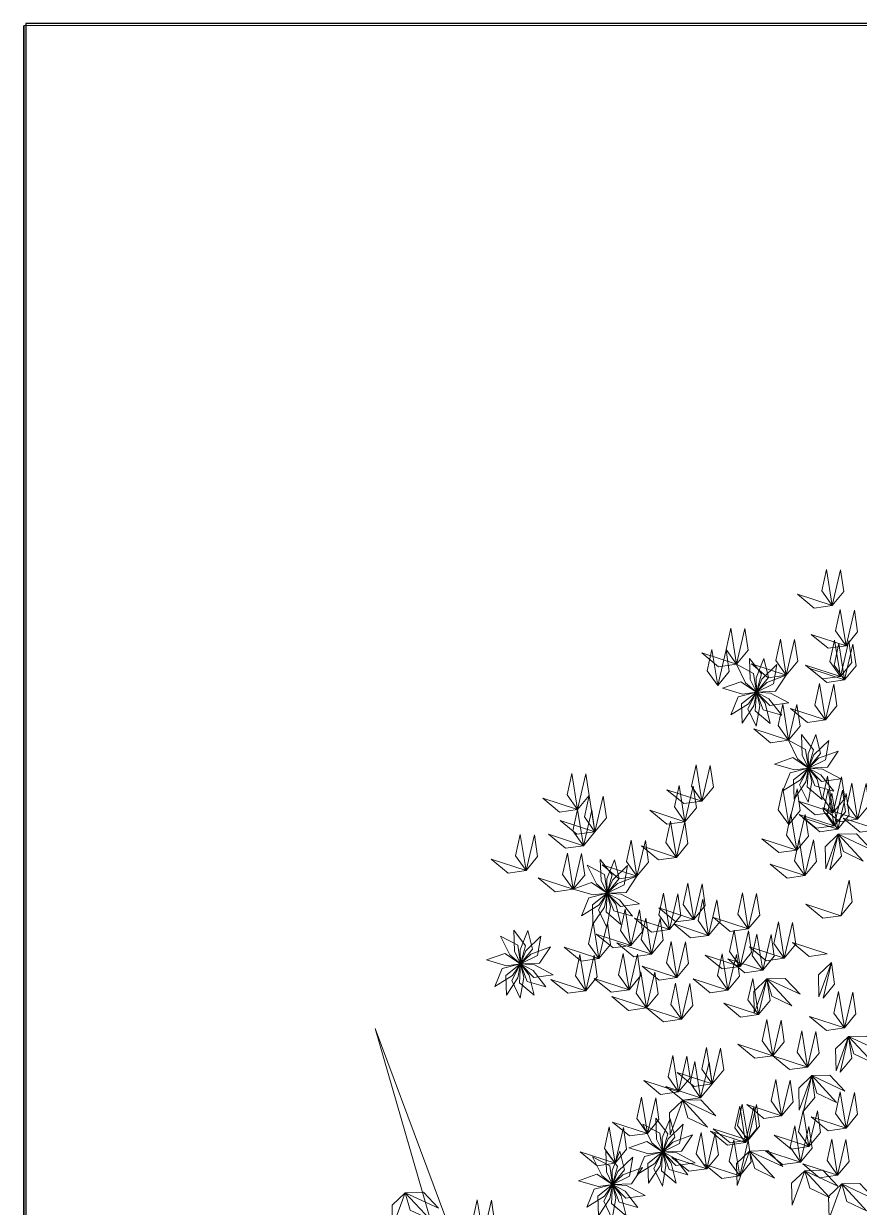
# Model space of a CAD drawing. Header units: inches. Extents: x -422522 to 22891, y -2973 to 414515.
# Drawn here: x 6656.8 to 6793.6, y 10840.1 to 11033.9 of the extents above; entities that cross this region are included whole.
import ezdxf

# ---------------------------------------------------------------- set-up
doc = ezdxf.new("R2010")
doc.units = ezdxf.units.IN
doc.header["$MEASUREMENT"] = 0
doc.layers.get('0').update_dxf_attribs({"lineweight": 25})
doc.layers.add('ARREDAMENTO', color=8, linetype='Continuous', lineweight=18)

msp = doc.modelspace()

# ---------------------------------------------------------------- linework, layer by layer
msp.add_line((6656.93, 10419.32), (6656.83, 11033.57))
for points in [[(6657.16, 9033.57), (8657.16, 9033.9), (8656.83, 11033.9), (6656.83, 11033.57)], [(6657.16, 9033.9), (8657.16, 9033.9), (8657.16, 11033.9), (6657.16, 11033.9)]]:
    msp.add_lwpolyline(points, close=True)
at = {"layer": 'ARREDAMENTO', "lineweight": 0}
for points in [[(6789.18, 10938.64), (6787.47, 10941.06), (6788.23, 10944.56), (6789.18, 10938.64)], [(6789.18, 10938.64), (6791.07, 10940.93), (6790.56, 10944.48), (6789.18, 10938.64)], [(6789.18, 10938.64), (6786.25, 10938.22), (6783.48, 10940.5), (6789.18, 10938.64)], [(6791.44, 10932.06), (6789.72, 10934.47), (6790.49, 10937.98), (6791.44, 10932.06)], [(6791.44, 10932.06), (6793.33, 10934.34), (6792.81, 10937.89), (6791.44, 10932.06)], [(6773.52, 10929.02), (6771.8, 10931.44), (6772.57, 10934.95), (6773.52, 10929.02)], [(6773.52, 10929.02), (6775.41, 10931.31), (6774.89, 10934.86), (6773.52, 10929.02)], [(6791.44, 10932.06), (6788.5, 10931.63), (6785.74, 10933.92), (6791.44, 10932.06)], [(6781.65, 10927.23), (6779.94, 10929.64), (6780.7, 10933.15), (6781.65, 10927.23)], [(6781.65, 10927.23), (6783.54, 10929.51), (6783.03, 10933.06), (6781.65, 10927.23)], [(6790.51, 10927.04), (6788.79, 10929.46), (6789.56, 10932.97), (6790.51, 10927.04)], [(6791.21, 10926.47), (6789.49, 10928.89), (6790.26, 10932.4), (6791.21, 10926.47)], [(6790.51, 10927.04), (6792.4, 10929.33), (6791.89, 10932.88), (6790.51, 10927.04)], [(6791.21, 10926.47), (6793.1, 10928.76), (6792.58, 10932.31), (6791.21, 10926.47)], [(6773.52, 10929.02), (6770.58, 10928.6), (6767.82, 10930.88), (6773.52, 10929.02)], [(6770.43, 10925.52), (6768.71, 10927.94), (6769.48, 10931.44), (6770.43, 10925.52)], [(6770.43, 10925.52), (6772.32, 10927.81), (6771.8, 10931.36), (6770.43, 10925.52)], [(6775.65, 10929.95), (6775.77, 10926.55), (6776.78, 10924.47), (6777.61, 10927.44), (6775.65, 10929.95)], [(6777.99, 10929.94), (6776.71, 10926.78), (6776.78, 10924.47), (6778.75, 10926.85), (6777.99, 10929.94)], [(6773.52, 10929.02), (6775.01, 10925.96), (6776.77, 10924.47), (6776.32, 10927.52), (6773.52, 10929.02)], [(6781.65, 10927.23), (6778.72, 10926.8), (6775.95, 10929.09), (6781.65, 10927.23)], [(6780.11, 10928.97), (6777.66, 10926.6), (6776.78, 10924.47), (6779.55, 10925.84), (6780.11, 10928.97)], [(6790.51, 10927.04), (6787.58, 10926.62), (6784.81, 10928.9), (6790.51, 10927.04)], [(6791.21, 10926.47), (6788.28, 10926.05), (6785.51, 10928.33), (6791.21, 10926.47)], [(6771.21, 10925.09), (6774.48, 10924.15), (6776.77, 10924.47), (6774.2, 10926.17), (6771.21, 10925.09)], [(6781.65, 10927.23), (6778.45, 10926.06), (6776.78, 10924.46), (6779.87, 10924.59), (6781.65, 10927.23)], [(6788.06, 10919.93), (6786.34, 10922.35), (6787.11, 10925.85), (6788.06, 10919.93)], [(6788.06, 10919.93), (6789.94, 10922.21), (6789.43, 10925.77), (6788.06, 10919.93)], [(6772.58, 10920.75), (6775.47, 10922.55), (6776.77, 10924.46), (6773.78, 10923.69), (6772.58, 10920.75)], [(6774.45, 10919.36), (6776.36, 10922.19), (6776.77, 10924.46), (6774.35, 10922.54), (6774.45, 10919.36)], [(6776.73, 10918.86), (6777.32, 10922.21), (6776.77, 10924.45), (6775.34, 10921.72), (6776.73, 10918.86)], [(6779.01, 10919.32), (6778.19, 10922.63), (6776.78, 10924.45), (6776.58, 10921.38), (6779.01, 10919.32)], [(6782.09, 10922.69), (6779.08, 10924.29), (6776.78, 10924.46), (6778.94, 10922.25), (6782.09, 10922.69)], [(6780.91, 10920.68), (6778.81, 10923.36), (6776.78, 10924.45), (6777.85, 10921.56), (6780.91, 10920.68)], [(6782.03, 10916.59), (6780.31, 10919.01), (6781.08, 10922.51), (6782.03, 10916.59)], [(6782.03, 10916.59), (6783.91, 10918.88), (6783.4, 10922.43), (6782.03, 10916.59)], [(6788.06, 10919.93), (6785.12, 10919.51), (6782.35, 10921.79), (6788.06, 10919.93)], [(6782.03, 10916.59), (6779.09, 10916.17), (6776.33, 10918.45), (6782.03, 10916.59)], [(6782.03, 10916.59), (6783.52, 10913.53), (6785.28, 10912.04), (6784.83, 10915.09), (6782.03, 10916.59)], [(6784.16, 10917.52), (6784.28, 10914.11), (6785.29, 10912.04), (6786.12, 10915.01), (6784.16, 10917.52)], [(6786.49, 10917.5), (6785.22, 10914.34), (6785.29, 10912.04), (6787.26, 10914.41), (6786.49, 10917.5)], [(6788.62, 10916.54), (6786.16, 10914.17), (6785.29, 10912.03), (6788.06, 10913.4), (6788.62, 10916.54)], [(6790.16, 10914.79), (6786.96, 10913.63), (6785.29, 10912.03), (6788.38, 10912.16), (6790.16, 10914.79)], [(6767.84, 10906.62), (6766.12, 10909.04), (6766.89, 10912.54), (6767.84, 10906.62)], [(6767.84, 10906.62), (6769.72, 10908.91), (6769.21, 10912.46), (6767.84, 10906.62)], [(6779.72, 10912.66), (6782.99, 10911.72), (6785.28, 10912.03), (6782.71, 10913.74), (6779.72, 10912.66)], [(6747.49, 10905.24), (6745.78, 10907.65), (6746.54, 10911.16), (6747.49, 10905.24)], [(6747.49, 10905.24), (6749.38, 10907.52), (6748.87, 10911.08), (6747.49, 10905.24)], [(6781.09, 10908.31), (6783.98, 10910.12), (6785.28, 10912.03), (6782.29, 10911.26), (6781.09, 10908.31)], [(6782.96, 10906.93), (6784.87, 10909.75), (6785.28, 10912.02), (6782.86, 10910.11), (6782.96, 10906.93)], [(6785.24, 10906.42), (6785.83, 10909.78), (6785.28, 10912.02), (6783.85, 10909.29), (6785.24, 10906.42)], [(6787.52, 10906.89), (6786.7, 10910.2), (6785.28, 10912.02), (6785.09, 10908.94), (6787.52, 10906.89)], [(6789.42, 10908.24), (6787.32, 10910.93), (6785.29, 10912.02), (6786.36, 10909.13), (6789.42, 10908.24)], [(6790.6, 10910.25), (6787.59, 10911.85), (6785.29, 10912.02), (6787.45, 10909.82), (6790.6, 10910.25)], [(6789.35, 10904.77), (6787.63, 10907.19), (6788.4, 10910.69), (6789.35, 10904.77)], [(6789.35, 10904.77), (6791.24, 10907.06), (6790.72, 10910.61), (6789.35, 10904.77)], [(6767.84, 10906.62), (6764.9, 10906.2), (6762.13, 10908.48), (6767.84, 10906.62)], [(6765.06, 10903.25), (6763.34, 10905.67), (6764.11, 10909.18), (6765.06, 10903.25)], [(6765.06, 10903.25), (6766.94, 10905.54), (6766.43, 10909.09), (6765.06, 10903.25)], [(6782.05, 10902.77), (6780.33, 10905.19), (6781.1, 10908.7), (6782.05, 10902.77)], [(6782.05, 10902.77), (6783.94, 10905.06), (6783.43, 10908.61), (6782.05, 10902.77)], [(6789.48, 10902.59), (6787.76, 10905.01), (6788.53, 10908.52), (6789.48, 10902.59)], [(6789.48, 10902.59), (6791.37, 10904.88), (6790.86, 10908.43), (6789.48, 10902.59)], [(6793.34, 10903.66), (6791.62, 10906.08), (6792.39, 10909.58), (6793.34, 10903.66)], [(6793.34, 10903.66), (6795.23, 10905.94), (6794.72, 10909.5), (6793.34, 10903.66)], [(6747.49, 10905.24), (6744.56, 10904.81), (6741.79, 10907.1), (6747.49, 10905.24)], [(6750.33, 10901.6), (6748.61, 10904.02), (6749.38, 10907.52), (6750.33, 10901.6)], [(6750.33, 10901.6), (6752.21, 10903.89), (6751.7, 10907.44), (6750.33, 10901.6)], [(6789.35, 10904.77), (6786.41, 10904.35), (6783.65, 10906.63), (6789.35, 10904.77)], [(6790.09, 10902.01), (6788.37, 10904.43), (6789.14, 10907.93), (6790.09, 10902.01)], [(6790.09, 10902.01), (6791.97, 10904.3), (6791.46, 10907.85), (6790.09, 10902.01)], [(6748.44, 10899.32), (6746.72, 10901.73), (6747.49, 10905.24), (6748.44, 10899.32)], [(6748.44, 10899.32), (6750.33, 10901.6), (6749.82, 10905.15), (6748.44, 10899.32)], [(6765.06, 10903.25), (6762.12, 10902.83), (6759.35, 10905.11), (6765.06, 10903.25)], [(6783.38, 10898.6), (6781.67, 10901.02), (6782.43, 10904.53), (6783.38, 10898.6)], [(6783.38, 10898.6), (6785.27, 10900.89), (6784.76, 10904.44), (6783.38, 10898.6)], [(6789.48, 10902.59), (6786.55, 10902.17), (6783.78, 10904.45), (6789.48, 10902.59)], [(6793.34, 10903.66), (6790.41, 10903.24), (6787.64, 10905.52), (6793.34, 10903.66)], [(6750.33, 10901.6), (6747.39, 10901.18), (6744.63, 10903.46), (6750.33, 10901.6)], [(6763.68, 10897.41), (6761.96, 10899.83), (6762.73, 10903.34), (6763.68, 10897.41)], [(6763.68, 10897.41), (6765.57, 10899.7), (6765.06, 10903.25), (6763.68, 10897.41)], [(6790.09, 10902.01), (6787.15, 10901.59), (6784.39, 10903.87), (6790.09, 10902.01)], [(6796.68, 10901.96), (6793.74, 10901.53), (6790.97, 10903.82), (6796.68, 10901.96)], [(6739.07, 10895.24), (6737.35, 10897.66), (6738.12, 10901.16), (6739.07, 10895.24)], [(6739.07, 10895.24), (6740.95, 10897.53), (6740.44, 10901.08), (6739.07, 10895.24)], [(6748.44, 10899.32), (6745.51, 10898.89), (6742.74, 10901.18), (6748.44, 10899.32)], [(6783.38, 10898.6), (6780.45, 10898.18), (6777.68, 10900.46), (6783.38, 10898.6)], [(6790.17, 10901.18), (6788.02, 10899.14), (6788.11, 10895.55), (6790.17, 10901.18)], [(6788.79, 10895.34), (6790.68, 10897.63), (6790.17, 10901.18), (6788.79, 10895.34)], [(6790.17, 10901.18), (6793.13, 10901.25), (6795.61, 10898.66), (6790.17, 10901.18)], [(6790.17, 10901.18), (6791.01, 10898.34), (6794.24, 10896.78), (6790.17, 10901.18)], [(6757.22, 10894.32), (6755.5, 10896.73), (6756.27, 10900.24), (6757.22, 10894.32)], [(6757.22, 10894.32), (6759.1, 10896.6), (6758.59, 10900.15), (6757.22, 10894.32)], [(6763.68, 10897.41), (6760.75, 10896.99), (6757.98, 10899.28), (6763.68, 10897.41)], [(6784.72, 10894.43), (6783, 10896.85), (6783.77, 10900.36), (6784.72, 10894.43)], [(6784.72, 10894.43), (6786.6, 10896.72), (6786.09, 10900.27), (6784.72, 10894.43)], [(6739.07, 10895.24), (6736.13, 10894.82), (6733.36, 10897.1), (6739.07, 10895.24)], [(6746.77, 10892.18), (6745.05, 10894.6), (6745.82, 10898.11), (6746.77, 10892.18)], [(6746.77, 10892.18), (6748.66, 10894.47), (6748.15, 10898.02), (6746.77, 10892.18)], [(6751.22, 10897.05), (6751.34, 10893.64), (6752.34, 10891.56), (6753.17, 10894.53), (6751.22, 10897.05)], [(6753.55, 10897.03), (6752.27, 10893.87), (6752.35, 10891.56), (6754.31, 10893.94), (6753.55, 10897.03)], [(6749.08, 10896.11), (6750.58, 10893.05), (6752.34, 10891.56), (6751.89, 10894.61), (6749.08, 10896.11)], [(6757.22, 10894.32), (6754.28, 10893.89), (6751.51, 10896.18), (6757.22, 10894.32)], [(6755.67, 10896.06), (6753.22, 10893.69), (6752.35, 10891.56), (6755.11, 10892.93), (6755.67, 10896.06)], [(6784.72, 10894.43), (6781.78, 10894.01), (6779.01, 10896.29), (6784.72, 10894.43)], [(6746.77, 10892.18), (6743.84, 10891.76), (6741.07, 10894.05), (6746.77, 10892.18)], [(6746.77, 10892.18), (6750.05, 10891.25), (6752.33, 10891.56), (6749.76, 10893.27), (6746.77, 10892.18)], [(6757.22, 10894.32), (6754.01, 10893.15), (6752.35, 10891.55), (6755.43, 10891.68), (6757.22, 10894.32)], [(6766.52, 10887.26), (6764.8, 10889.68), (6765.57, 10893.18), (6766.52, 10887.26)], [(6766.52, 10887.26), (6768.4, 10889.55), (6767.89, 10893.1), (6766.52, 10887.26)], [(6790.57, 10887.86), (6792.45, 10890.14), (6791.94, 10893.7), (6790.57, 10887.86)], [(6748.14, 10887.84), (6751.03, 10889.64), (6752.33, 10891.55), (6749.34, 10890.78), (6748.14, 10887.84)], [(6750.02, 10886.45), (6751.92, 10889.28), (6752.33, 10891.55), (6749.92, 10889.63), (6750.02, 10886.45)], [(6752.29, 10885.95), (6752.89, 10889.31), (6752.34, 10891.55), (6750.91, 10888.81), (6752.29, 10885.95)], [(6754.58, 10886.41), (6753.75, 10889.72), (6752.34, 10891.54), (6752.15, 10888.47), (6754.58, 10886.41)], [(6756.47, 10887.77), (6754.38, 10890.46), (6752.34, 10891.55), (6753.42, 10888.65), (6756.47, 10887.77)], [(6757.66, 10889.78), (6754.65, 10891.38), (6752.35, 10891.55), (6754.5, 10889.34), (6757.66, 10889.78)], [(6762.52, 10885.6), (6760.8, 10888.02), (6761.57, 10891.52), (6762.52, 10885.6)], [(6762.52, 10885.6), (6764.41, 10887.89), (6763.9, 10891.44), (6762.52, 10885.6)], [(6775.43, 10885.68), (6773.72, 10888.09), (6774.49, 10891.6), (6775.43, 10885.68)], [(6775.43, 10885.68), (6777.32, 10887.96), (6776.81, 10891.51), (6775.43, 10885.68)], [(6756.24, 10882.99), (6754.52, 10885.41), (6755.29, 10888.91), (6756.24, 10882.99)], [(6756.24, 10882.99), (6758.13, 10885.28), (6757.62, 10888.83), (6756.24, 10882.99)], [(6766.52, 10887.26), (6763.58, 10886.84), (6760.81, 10889.12), (6766.52, 10887.26)], [(6768.93, 10884.64), (6767.22, 10887.05), (6767.99, 10890.56), (6768.93, 10884.64)], [(6768.93, 10884.64), (6770.82, 10886.92), (6770.31, 10890.48), (6768.93, 10884.64)], [(6790.57, 10887.86), (6787.63, 10887.43), (6784.86, 10889.72), (6790.57, 10887.86)], [(6762.52, 10885.6), (6759.59, 10885.18), (6756.82, 10887.46), (6762.52, 10885.6)], [(6759.62, 10881.55), (6757.9, 10883.97), (6758.67, 10887.47), (6759.62, 10881.55)], [(6759.62, 10881.55), (6761.51, 10883.84), (6761, 10887.39), (6759.62, 10881.55)], [(6775.43, 10885.68), (6772.5, 10885.25), (6769.73, 10887.54), (6775.43, 10885.68)], [(6737.04, 10885.47), (6737.16, 10882.06), (6738.16, 10879.98), (6738.99, 10882.95), (6737.04, 10885.47)], [(6739.37, 10885.45), (6738.09, 10882.29), (6738.17, 10879.98), (6740.13, 10882.36), (6739.37, 10885.45)], [(6751, 10880.85), (6749.29, 10883.27), (6750.05, 10886.78), (6751, 10880.85)], [(6751, 10880.85), (6752.89, 10883.14), (6752.38, 10886.69), (6751, 10880.85)], [(6768.93, 10884.64), (6766, 10884.21), (6763.23, 10886.5), (6768.93, 10884.64)], [(6774.1, 10879.56), (6772.38, 10881.98), (6773.15, 10885.48), (6774.1, 10879.56)], [(6774.1, 10879.56), (6775.99, 10881.85), (6775.47, 10885.4), (6774.1, 10879.56)], [(6781.32, 10880.92), (6779.61, 10883.33), (6780.37, 10886.84), (6781.32, 10880.92)], [(6781.32, 10880.92), (6783.21, 10883.2), (6782.7, 10886.76), (6781.32, 10880.92)], [(6734.9, 10884.53), (6736.4, 10881.47), (6738.16, 10879.98), (6737.71, 10883.03), (6734.9, 10884.53)], [(6741.49, 10884.48), (6739.04, 10882.11), (6738.17, 10879.98), (6740.93, 10881.35), (6741.49, 10884.48)], [(6756.24, 10882.99), (6753.31, 10882.57), (6750.54, 10884.85), (6756.24, 10882.99)], [(6759.62, 10881.55), (6756.69, 10881.13), (6753.92, 10883.41), (6759.62, 10881.55)], [(6763.77, 10877.72), (6762.05, 10880.14), (6762.82, 10883.65), (6763.77, 10877.72)], [(6763.77, 10877.72), (6765.65, 10880.01), (6765.14, 10883.56), (6763.77, 10877.72)], [(6777.8, 10878.92), (6776.08, 10881.34), (6776.85, 10884.85), (6777.8, 10878.92)], [(6777.8, 10878.92), (6779.69, 10881.21), (6779.17, 10884.76), (6777.8, 10878.92)], [(6788.37, 10881.62), (6785.43, 10881.2), (6782.66, 10883.48), (6788.37, 10881.62)], [(6732.59, 10880.61), (6735.87, 10879.67), (6738.15, 10879.98), (6735.58, 10881.69), (6732.59, 10880.61)], [(6743.04, 10882.74), (6739.83, 10881.57), (6738.17, 10879.97), (6741.25, 10880.1), (6743.04, 10882.74)], [(6751, 10880.85), (6748.07, 10880.43), (6745.3, 10882.71), (6751, 10880.85)], [(6748.84, 10875.57), (6747.13, 10877.99), (6747.89, 10881.49), (6748.84, 10875.57)], [(6748.84, 10875.57), (6750.73, 10877.86), (6750.22, 10881.41), (6748.84, 10875.57)], [(6755.92, 10875.74), (6754.21, 10878.16), (6754.97, 10881.66), (6755.92, 10875.74)], [(6755.92, 10875.74), (6754.21, 10878.16), (6754.97, 10881.66), (6755.92, 10875.74)], [(6755.92, 10875.74), (6757.81, 10878.03), (6757.3, 10881.58), (6755.92, 10875.74)], [(6755.92, 10875.74), (6757.81, 10878.03), (6757.3, 10881.58), (6755.92, 10875.74)], [(6774.1, 10879.56), (6771.16, 10879.14), (6768.4, 10881.42), (6774.1, 10879.56)], [(6772.11, 10875.66), (6770.4, 10878.08), (6771.16, 10881.59), (6772.11, 10875.66)], [(6772.11, 10875.66), (6774, 10877.95), (6773.49, 10881.5), (6772.11, 10875.66)], [(6781.32, 10880.92), (6778.39, 10880.49), (6775.62, 10882.78), (6781.32, 10880.92)], [(6733.96, 10876.26), (6736.86, 10878.06), (6738.15, 10879.97), (6735.16, 10879.2), (6733.96, 10876.26)], [(6735.84, 10874.87), (6737.74, 10877.7), (6738.15, 10879.97), (6735.74, 10878.05), (6735.84, 10874.87)], [(6738.11, 10874.37), (6738.71, 10877.73), (6738.16, 10879.97), (6736.73, 10877.23), (6738.11, 10874.37)], [(6740.4, 10874.84), (6739.57, 10878.14), (6738.16, 10879.96), (6737.97, 10876.89), (6740.4, 10874.84)], [(6742.29, 10876.19), (6740.2, 10878.88), (6738.16, 10879.97), (6739.24, 10877.07), (6742.29, 10876.19)], [(6743.48, 10878.2), (6740.47, 10879.8), (6738.17, 10879.97), (6740.32, 10877.76), (6743.48, 10878.2)], [(6763.77, 10877.72), (6760.83, 10877.3), (6758.06, 10879.59), (6763.77, 10877.72)], [(6777.8, 10878.92), (6774.86, 10878.5), (6772.1, 10880.78), (6777.8, 10878.92)], [(6789.05, 10880.21), (6786.91, 10878.17), (6786.99, 10874.58), (6789.05, 10880.21)], [(6787.68, 10874.37), (6789.56, 10876.66), (6789.05, 10880.21), (6787.68, 10874.37)], [(6748.84, 10875.57), (6745.91, 10875.15), (6743.14, 10877.43), (6748.84, 10875.57)], [(6755.92, 10875.74), (6752.99, 10875.32), (6750.22, 10877.6), (6755.92, 10875.74)], [(6755.92, 10875.74), (6752.99, 10875.32), (6750.22, 10877.6), (6755.92, 10875.74)], [(6758.78, 10872.75), (6757.07, 10875.17), (6757.83, 10878.67), (6758.78, 10872.75)], [(6758.78, 10872.75), (6760.67, 10875.04), (6760.16, 10878.59), (6758.78, 10872.75)], [(6772.11, 10875.66), (6769.18, 10875.24), (6766.41, 10877.53), (6772.11, 10875.66)], [(6777.11, 10871.68), (6775.39, 10874.09), (6776.16, 10877.6), (6777.11, 10871.68)], [(6778.48, 10877.51), (6776.34, 10875.47), (6776.42, 10871.88), (6778.48, 10877.51)], [(6777.11, 10871.68), (6779, 10873.96), (6778.48, 10877.51), (6777.11, 10871.68)], [(6777.11, 10871.68), (6779, 10873.96), (6778.48, 10877.51), (6777.11, 10871.68)], [(6778.48, 10877.51), (6781.45, 10877.58), (6783.92, 10874.99), (6778.48, 10877.51)], [(6778.48, 10877.51), (6779.32, 10874.67), (6782.55, 10873.11), (6778.48, 10877.51)], [(6764.49, 10870.89), (6762.77, 10873.31), (6763.54, 10876.81), (6764.49, 10870.89)], [(6764.49, 10870.89), (6766.37, 10873.18), (6765.86, 10876.73), (6764.49, 10870.89)], [(6791.18, 10869.5), (6789.47, 10871.92), (6790.23, 10875.42), (6791.18, 10869.5)], [(6791.18, 10869.5), (6793.07, 10871.79), (6792.56, 10875.34), (6791.18, 10869.5)], [(6758.78, 10872.75), (6755.85, 10872.33), (6753.08, 10874.61), (6758.78, 10872.75)], [(6777.11, 10871.68), (6774.17, 10871.25), (6771.41, 10873.54), (6777.11, 10871.68)], [(6764.49, 10870.89), (6761.55, 10870.47), (6758.78, 10872.75), (6764.49, 10870.89)], [(6779.45, 10864.94), (6777.73, 10867.35), (6778.5, 10870.86), (6779.45, 10864.94)], [(6779.45, 10864.94), (6781.33, 10867.22), (6780.82, 10870.77), (6779.45, 10864.94)], [(6791.18, 10869.5), (6788.25, 10869.08), (6785.48, 10871.36), (6791.18, 10869.5)], [(6785.15, 10863.08), (6783.43, 10865.49), (6784.2, 10869), (6785.15, 10863.08)], [(6785.15, 10863.08), (6787.03, 10865.36), (6786.52, 10868.91), (6785.15, 10863.08)], [(6791.87, 10868.09), (6789.72, 10866.05), (6789.81, 10862.46), (6791.87, 10868.09)], [(6790.49, 10862.25), (6792.38, 10864.54), (6791.87, 10868.09), (6790.49, 10862.25)], [(6791.87, 10868.09), (6794.83, 10868.16), (6797.31, 10865.57), (6791.87, 10868.09)], [(6791.87, 10868.09), (6792.71, 10865.25), (6795.94, 10863.69), (6791.87, 10868.09)], [(6769.53, 10860.34), (6767.81, 10862.75), (6768.58, 10866.26), (6769.53, 10860.34)], [(6769.53, 10860.34), (6771.41, 10862.62), (6770.9, 10866.17), (6769.53, 10860.34)], [(6779.45, 10864.94), (6776.51, 10864.51), (6773.74, 10866.8), (6779.45, 10864.94)], [(6764.02, 10859.04), (6762.3, 10861.45), (6763.07, 10864.96), (6764.02, 10859.04)], [(6764.02, 10859.04), (6765.91, 10861.32), (6765.39, 10864.87), (6764.02, 10859.04)], [(6767.64, 10858.05), (6765.92, 10860.47), (6766.69, 10863.97), (6767.64, 10858.05)], [(6767.64, 10858.05), (6769.53, 10860.34), (6769.01, 10863.89), (6767.64, 10858.05)], [(6785.15, 10863.08), (6782.21, 10862.65), (6779.45, 10864.94), (6785.15, 10863.08)], [(6769.53, 10860.34), (6766.59, 10859.91), (6763.82, 10862.2), (6769.53, 10860.34)], [(6785.83, 10861.67), (6788.8, 10861.74), (6791.27, 10859.14), (6785.83, 10861.67)], [(6764.02, 10859.04), (6761.09, 10858.61), (6758.32, 10860.9), (6764.02, 10859.04)], [(6767.64, 10858.05), (6764.7, 10857.63), (6761.94, 10859.91), (6767.64, 10858.05)], [(6780.89, 10855.11), (6779.17, 10857.52), (6779.94, 10861.03), (6780.89, 10855.11)], [(6780.89, 10855.11), (6782.78, 10857.39), (6782.27, 10860.95), (6780.89, 10855.11)], [(6785.83, 10861.67), (6783.69, 10859.62), (6783.77, 10856.03), (6785.83, 10861.67)], [(6784.46, 10855.83), (6786.34, 10858.11), (6785.83, 10861.67), (6784.46, 10855.83)], [(6785.83, 10861.67), (6786.67, 10858.82), (6789.9, 10857.26), (6785.83, 10861.67)], [(6758.92, 10852.22), (6757.2, 10854.64), (6757.97, 10858.15), (6758.92, 10852.22)], [(6758.92, 10852.22), (6760.8, 10854.51), (6760.29, 10858.06), (6758.92, 10852.22)], [(6791.44, 10853.08), (6789.72, 10855.5), (6790.49, 10859), (6791.44, 10853.08)], [(6791.44, 10853.08), (6793.32, 10855.37), (6792.81, 10858.92), (6791.44, 10853.08)], [(6764.7, 10857.63), (6762.56, 10855.58), (6762.64, 10851.99), (6764.7, 10857.63)], [(6764.7, 10857.63), (6767.67, 10857.7), (6770.14, 10855.1), (6764.7, 10857.63)], [(6764.7, 10857.63), (6765.54, 10854.78), (6768.77, 10853.22), (6764.7, 10857.63)], [(6774.98, 10850.73), (6773.26, 10853.14), (6774.03, 10856.65), (6774.98, 10850.73)], [(6775.4, 10851.09), (6773.69, 10853.51), (6774.46, 10857.01), (6775.4, 10851.09)], [(6774.98, 10850.73), (6776.86, 10853.01), (6776.35, 10856.56), (6774.98, 10850.73)], [(6780.89, 10855.11), (6777.96, 10854.68), (6775.19, 10856.97), (6780.89, 10855.11)], [(6775.4, 10851.09), (6777.29, 10853.38), (6776.78, 10856.93), (6775.4, 10851.09)], [(6785.37, 10850.05), (6783.66, 10852.47), (6784.43, 10855.98), (6785.37, 10850.05)], [(6785.37, 10850.05), (6787.26, 10852.34), (6786.75, 10855.89), (6785.37, 10850.05)], [(6758.92, 10852.22), (6755.98, 10851.8), (6753.21, 10854.08), (6758.92, 10852.22)], [(6760.3, 10854.69), (6760.42, 10851.28), (6761.43, 10849.2), (6762.26, 10852.17), (6760.3, 10854.69)], [(6762.64, 10854.67), (6761.36, 10851.51), (6761.43, 10849.2), (6763.4, 10851.58), (6762.64, 10854.67)], [(6791.44, 10853.08), (6788.5, 10852.66), (6785.73, 10854.94), (6791.44, 10853.08)], [(6753.64, 10847.36), (6751.92, 10849.77), (6752.69, 10853.28), (6753.64, 10847.36)], [(6753.64, 10847.36), (6755.53, 10849.64), (6755.01, 10853.19), (6753.64, 10847.36)], [(6758.17, 10853.75), (6759.66, 10850.69), (6761.42, 10849.2), (6760.97, 10852.25), (6758.17, 10853.75)], [(6764.76, 10853.7), (6762.3, 10851.33), (6761.43, 10849.2), (6764.2, 10850.57), (6764.76, 10853.7)], [(6768.65, 10846.43), (6766.93, 10848.85), (6767.7, 10852.35), (6768.65, 10846.43)], [(6768.65, 10846.43), (6770.54, 10848.72), (6770.02, 10852.27), (6768.65, 10846.43)], [(6774.98, 10850.73), (6772.04, 10850.3), (6769.27, 10852.59), (6774.98, 10850.73)], [(6775.4, 10851.09), (6772.47, 10850.67), (6769.7, 10852.95), (6775.4, 10851.09)], [(6783.99, 10847.52), (6782.27, 10849.94), (6783.04, 10853.45), (6783.99, 10847.52)], [(6783.99, 10847.52), (6785.87, 10849.81), (6785.36, 10853.36), (6783.99, 10847.52)], [(6755.86, 10849.83), (6759.13, 10848.89), (6761.42, 10849.2), (6758.85, 10850.91), (6755.86, 10849.83)], [(6766.3, 10851.96), (6763.1, 10850.79), (6761.43, 10849.19), (6764.52, 10849.32), (6766.3, 10851.96)], [(6774.03, 10845.25), (6772.31, 10847.67), (6773.08, 10851.18), (6774.03, 10845.25)], [(6774.03, 10845.25), (6775.92, 10847.54), (6775.4, 10851.09), (6774.03, 10845.25)], [(6785.37, 10850.05), (6782.44, 10849.63), (6779.67, 10851.91), (6785.37, 10850.05)], [(6790.05, 10845.35), (6788.34, 10847.76), (6789.1, 10851.27), (6790.05, 10845.35)], [(6790.05, 10845.35), (6791.94, 10847.63), (6791.43, 10851.19), (6790.05, 10845.35)], [(6753.64, 10847.36), (6750.7, 10846.93), (6747.94, 10849.22), (6753.64, 10847.36)], [(6749.96, 10848.4), (6751.46, 10845.34), (6753.22, 10843.85), (6752.77, 10846.9), (6749.96, 10848.4)], [(6752.1, 10849.34), (6752.22, 10845.93), (6753.22, 10843.85), (6754.05, 10846.82), (6752.1, 10849.34)], [(6754.43, 10849.32), (6753.15, 10846.16), (6753.23, 10843.85), (6755.19, 10846.23), (6754.43, 10849.32)], [(6756.55, 10848.35), (6754.1, 10845.98), (6753.23, 10843.85), (6755.99, 10845.22), (6756.55, 10848.35)], [(6757.23, 10845.48), (6760.12, 10847.28), (6761.42, 10849.19), (6758.43, 10848.42), (6757.23, 10845.48)], [(6759.1, 10844.09), (6761.01, 10846.92), (6761.42, 10849.19), (6759, 10847.27), (6759.1, 10844.09)], [(6761.38, 10843.59), (6761.97, 10846.95), (6761.42, 10849.19), (6759.99, 10846.45), (6761.38, 10843.59)], [(6763.66, 10844.06), (6762.84, 10847.36), (6761.42, 10849.18), (6761.23, 10846.11), (6763.66, 10844.06)], [(6765.56, 10845.41), (6763.46, 10848.1), (6761.43, 10849.19), (6762.5, 10846.29), (6765.56, 10845.41)], [(6766.74, 10847.42), (6763.73, 10849.02), (6761.43, 10849.19), (6763.59, 10846.98), (6766.74, 10847.42)], [(6768.65, 10846.43), (6765.71, 10846.01), (6762.95, 10848.29), (6768.65, 10846.43)], [(6775.66, 10849.32), (6773.51, 10847.27), (6773.6, 10843.68), (6775.66, 10849.32)], [(6775.66, 10849.32), (6778.62, 10849.39), (6781.1, 10846.79), (6775.66, 10849.32)], [(6775.66, 10849.32), (6776.5, 10846.47), (6779.73, 10844.91), (6775.66, 10849.32)], [(6783.99, 10847.52), (6781.05, 10847.1), (6778.28, 10849.38), (6783.99, 10847.52)], [(6758.1, 10846.61), (6754.89, 10845.44), (6753.23, 10843.84), (6756.31, 10843.97), (6758.1, 10846.61)], [(6774.03, 10845.25), (6771.1, 10844.83), (6768.33, 10847.11), (6774.03, 10845.25)], [(6790.05, 10845.35), (6787.12, 10844.92), (6784.35, 10847.21), (6790.05, 10845.35)], [(6747.65, 10844.47), (6750.93, 10843.54), (6753.21, 10843.85), (6750.64, 10845.56), (6747.65, 10844.47)], [(6784.67, 10846.11), (6782.53, 10844.07), (6782.61, 10840.48), (6784.67, 10846.11)], [(6784.67, 10846.11), (6787.63, 10846.18), (6790.11, 10843.59), (6784.67, 10846.11)], [(6784.67, 10846.11), (6785.51, 10843.27), (6788.74, 10841.71), (6784.67, 10846.11)], [(6719.29, 10842.5), (6717.14, 10840.46), (6717.22, 10836.87), (6719.29, 10842.5)], [(6719.29, 10842.5), (6722.25, 10842.57), (6724.73, 10839.98), (6719.29, 10842.5)], [(6719.29, 10842.5), (6720.12, 10839.66), (6723.36, 10838.1), (6719.29, 10842.5)], [(6749.02, 10840.13), (6751.92, 10841.93), (6753.21, 10843.84), (6750.22, 10843.07), (6749.02, 10840.13)], [(6750.9, 10838.74), (6752.8, 10841.57), (6753.21, 10843.84), (6750.8, 10841.92), (6750.9, 10838.74)], [(6753.17, 10838.24), (6753.77, 10841.6), (6753.22, 10843.84), (6751.79, 10841.1), (6753.17, 10838.24)], [(6755.46, 10838.7), (6754.63, 10842.01), (6753.22, 10843.83), (6753.03, 10840.76), (6755.46, 10838.7)], [(6757.35, 10840.06), (6755.26, 10842.75), (6753.22, 10843.84), (6754.3, 10840.94), (6757.35, 10840.06)], [(6758.54, 10842.07), (6755.53, 10843.67), (6753.23, 10843.84), (6755.38, 10841.63), (6758.54, 10842.07)], [(6790.74, 10843.94), (6788.59, 10841.89), (6788.68, 10838.3), (6790.74, 10843.94)], [(6790.74, 10843.94), (6793.7, 10844.01), (6796.18, 10841.41), (6790.74, 10843.94)], [(6790.74, 10843.94), (6791.58, 10841.09), (6794.81, 10839.53), (6790.74, 10843.94)], [(6732.02, 10835.42), (6730.3, 10837.84), (6731.07, 10841.35), (6732.02, 10835.42)], [(6732.02, 10835.42), (6733.9, 10837.71), (6733.39, 10841.26), (6732.02, 10835.42)]]:
    msp.add_lwpolyline(points, dxfattribs=at)
at = {"layer": 'ARREDAMENTO', "linetype": 'Continuous', "lineweight": 0}
msp.add_lwpolyline([(6731.28, 10823.96), (6714.39, 10869.39), (6727.02, 10825.58)], dxfattribs=at)

doc.saveas('drawing.dxf')
